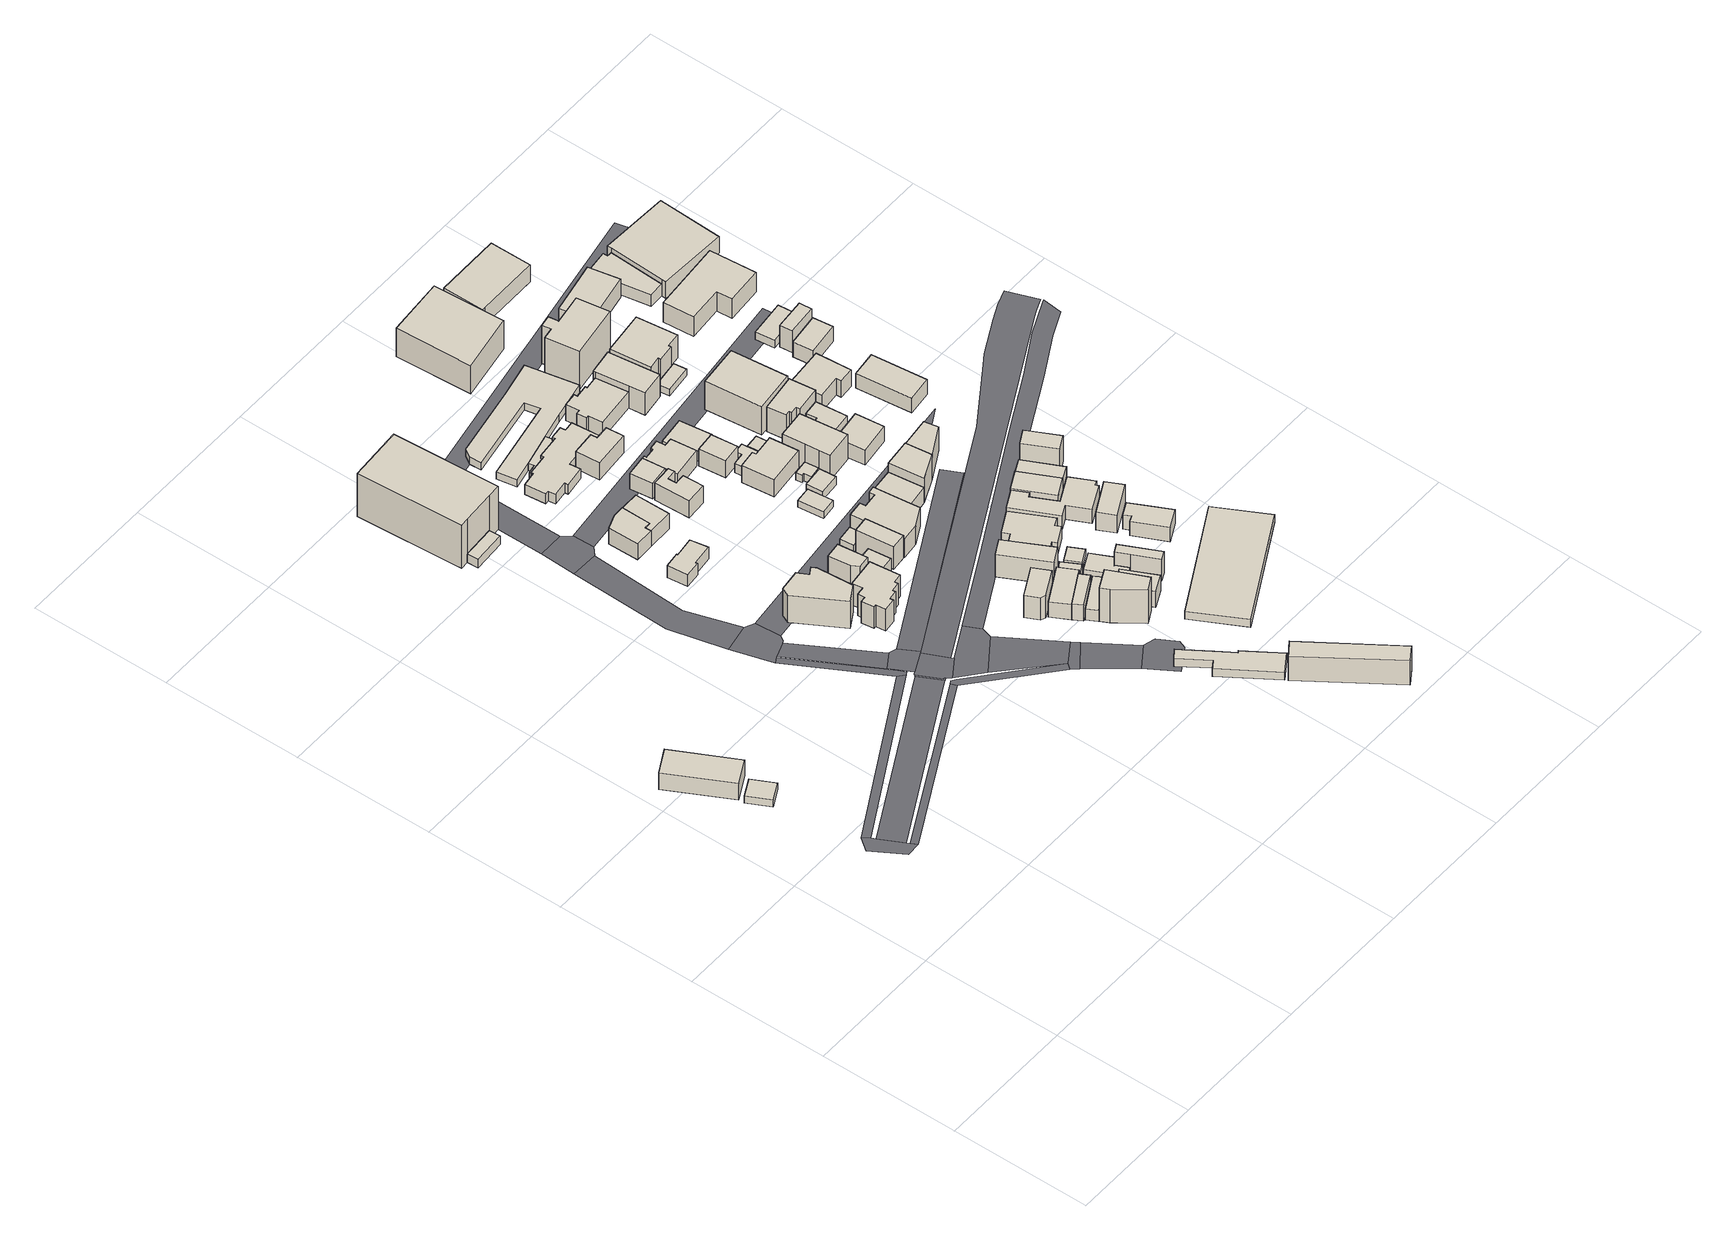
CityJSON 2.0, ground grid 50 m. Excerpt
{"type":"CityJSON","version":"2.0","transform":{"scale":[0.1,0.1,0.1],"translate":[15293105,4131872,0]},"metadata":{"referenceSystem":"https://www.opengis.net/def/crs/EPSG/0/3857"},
"CityObjects":{
"building1":{"type":"Building","attributes":{"measured_height":7.3,"year_of_construction":1990,"storeys_above_ground":2,"usage":"運輸倉庫施設","districts_and_zones_type":"近隣商業地域"},"geometry":[{"type":"Solid","lod":"1","boundaries":[[[[0,1,2,3]],[[0,3,4,5]],[[3,2,6,4]],[[2,1,7,6]],[[1,0,5,7]],[[5,4,6,7]]]]}]},
"building2":{"type":"Building","attributes":{"measured_height":3.1},"geometry":[{"type":"Solid","lod":"1","boundaries":[[[[8,9,10,11]],[[8,11,12,13]],[[11,10,14,12]],[[10,9,15,14]],[[9,8,13,15]],[[13,12,14,15]]]]}]},
"building3":{"type":"Building","attributes":{"measured_height":3.9,"storeys_above_ground":1,"usage":"運輸倉庫施設","districts_and_zones_type":"商業地域"},"geometry":[{"type":"Solid","lod":"1","boundaries":[[[[16,17,18,19]],[[16,19,20,21]],[[19,18,22,20]],[[18,17,23,22]],[[17,16,21,23]],[[21,20,22,23]]]]}]},
"building4":{"type":"Building","attributes":{"measured_height":20.5,"year_of_construction":2005,"storeys_above_ground":5,"usage":"運輸倉庫施設","districts_and_zones_type":"商業地域"},"geometry":[{"type":"Solid","lod":"1","boundaries":[[[[24,25,26,27,28,29]],[[24,29,30,31]],[[29,28,32,30]],[[28,27,33,32]],[[27,26,34,33]],[[26,25,35,34]],[[25,24,31,35]],[[31,30,32,33,34,35]]]]}]},
"building5":{"type":"Building","attributes":{"measured_height":11.9,"year_of_construction":2008,"storeys_above_ground":4,"usage":"共同住宅","districts_and_zones_type":"商業地域"},"geometry":[{"type":"Solid","lod":"1","boundaries":[[[[36,37,38,39,40,41,42,43]],[[36,43,44,45]],[[43,42,46,44]],[[42,41,47,46]],[[41,40,48,47]],[[40,39,49,48]],[[39,38,50,49]],[[38,37,51,50]],[[37,36,45,51]],[[45,44,46,47,48,49,50,51]]]]}]},
"building6":{"type":"Building","attributes":{"measured_height":6.8,"year_of_construction":1955,"storeys_above_ground":2,"usage":"住宅","districts_and_zones_type":"商業地域"},"geometry":[{"type":"Solid","lod":"1","boundaries":[[[[52,53,54,55,56,57,58,59]],[[52,59,60,61]],[[59,58,62,60]],[[58,57,63,62]],[[57,56,64,63]],[[56,55,65,64]],[[55,54,66,65]],[[54,53,67,66]],[[53,52,61,67]],[[61,60,62,63,64,65,66,67]]]]}]},
"building7":{"type":"Building","attributes":{"measured_height":7.9,"year_of_construction":1961,"storeys_above_ground":2,"usage":"住宅","districts_and_zones_type":"商業地域"},"geometry":[{"type":"Solid","lod":"1","boundaries":[[[[68,69,70,71,72,73,74]],[[68,74,75,76]],[[74,73,77,75]],[[73,72,78,77]],[[72,71,79,78]],[[71,70,80,79]],[[70,69,81,80]],[[69,68,76,81]],[[76,75,77,78,79,80,81]]]]}]},
"building8":{"type":"Building","attributes":{"measured_height":9.5,"year_of_construction":2019,"storeys_above_ground":3,"usage":"店舗等併用共同住宅","districts_and_zones_type":"商業地域"},"geometry":[{"type":"Solid","lod":"1","boundaries":[[[[82,83,84,85,86,87,88,89,90,91,92,93,94,95,96,97]],[[82,97,98,99]],[[97,96,100,98]],[[96,95,101,100]],[[95,94,102,101]],[[94,93,103,102]],[[93,92,104,103]],[[92,91,105,104]],[[91,90,106,105]],[[90,89,107,106]],[[89,88,108,107]],[[88,87,109,108]],[[87,86,110,109]],[[86,85,111,110]],[[85,84,112,111]],[[84,83,113,112]],[[83,82,99,113]],[[99,98,100,101,102,103,104,105,106,107,108,109,110,111,112,113]]]]}]},
"building9":{"type":"Building","attributes":{"measured_height":7.6,"storeys_above_ground":2,"usage":"住宅","districts_and_zones_type":"商業地域"},"geometry":[{"type":"Solid","lod":"1","boundaries":[[[[114,70,69,68,74,115]],[[114,115,116,117]],[[115,74,118,116]],[[74,68,119,118]],[[68,69,120,119]],[[69,70,121,120]],[[70,114,117,121]],[[117,116,118,119,120,121]]]]}]},
"building10":{"type":"Building","attributes":{"measured_height":12.1,"year_of_construction":1970,"storeys_above_ground":3,"usage":"住宅","districts_and_zones_type":"商業地域"},"geometry":[{"type":"Solid","lod":"1","boundaries":[[[[122,123,124,125,126]],[[122,126,127,128]],[[126,125,129,127]],[[125,124,130,129]],[[124,123,131,130]],[[123,122,128,131]],[[128,127,129,130,131]]]]}]},
"building11":{"type":"Building","attributes":{"measured_height":7.1,"year_of_construction":1992,"storeys_above_ground":2,"usage":"住宅","districts_and_zones_type":"商業地域"},"geometry":[{"type":"Solid","lod":"1","boundaries":[[[[132,133,134,135]],[[132,135,136,137]],[[135,134,138,136]],[[134,133,139,138]],[[133,132,137,139]],[[137,136,138,139]]]]}]},
"building12":{"type":"Building","attributes":{"measured_height":3.7},"geometry":[{"type":"Solid","lod":"1","boundaries":[[[[140,141,142,143,144,145,146,147,148]],[[140,148,149,150]],[[148,147,151,149]],[[147,146,152,151]],[[146,145,153,152]],[[145,144,154,153]],[[144,143,155,154]],[[143,142,156,155]],[[142,141,157,156]],[[141,140,150,157]],[[150,149,151,152,153,154,155,156,157]]]]}]},
"building13":{"type":"Building","attributes":{"measured_height":12.2,"year_of_construction":1984,"storeys_above_ground":4,"usage":"住宅","districts_and_zones_type":"商業地域"},"geometry":[{"type":"Solid","lod":"1","boundaries":[[[[158,159,160,161,162]],[[158,162,163,164]],[[162,161,165,163]],[[161,160,166,165]],[[160,159,167,166]],[[159,158,164,167]],[[164,163,165,166,167]]]]}]},
"building14":{"type":"Building","attributes":{"measured_height":6.7},"geometry":[{"type":"Solid","lod":"1","boundaries":[[[[168,169,170,171,172,173,174,175,176,177,178,179,180,181,182,183,184,185,186,187,188,189]],[[168,189,190,191]],[[189,188,192,190]],[[188,187,193,192]],[[187,186,194,193]],[[186,185,195,194]],[[185,184,196,195]],[[184,183,197,196]],[[183,182,198,197]],[[182,181,199,198]],[[181,180,200,199]],[[180,179,201,200]],[[179,178,202,201]],[[178,177,203,202]],[[177,176,204,203]],[[176,175,205,204]],[[175,174,206,205]],[[174,173,207,206]],[[173,172,208,207]],[[172,171,209,208]],[[171,170,210,209]],[[170,169,211,210]],[[169,168,191,211]],[[191,190,192,193,194,195,196,197,198,199,200,201,202,203,204,205,206,207,208,209,210,211]]]]}]},
"building15":{"type":"Building","attributes":{"measured_height":3.3,"storeys_above_ground":1,"usage":"運輸倉庫施設","districts_and_zones_type":"商業地域"},"geometry":[{"type":"Solid","lod":"1","boundaries":[[[[188,187,186,185,184,183,212,213,214,215]],[[188,215,216,217]],[[215,214,218,216]],[[214,213,219,218]],[[213,212,220,219]],[[212,183,221,220]],[[183,184,222,221]],[[184,185,223,222]],[[185,186,224,223]],[[186,187,225,224]],[[187,188,217,225]],[[217,216,218,219,220,221,222,223,224,225]]]]}]},
"building16":{"type":"Building","attributes":{"measured_height":9.6,"year_of_construction":1953,"storeys_above_ground":2,"usage":"住宅","districts_and_zones_type":"商業地域"},"geometry":[{"type":"Solid","lod":"1","boundaries":[[[[226,227,228,229,230,231,232,233]],[[226,233,234,235]],[[233,232,236,234]],[[232,231,237,236]],[[231,230,238,237]],[[230,229,239,238]],[[229,228,240,239]],[[228,227,241,240]],[[227,226,235,241]],[[235,234,236,237,238,239,240,241]]]]}]},
"building17":{"type":"Building","attributes":{"measured_height":10,"year_of_construction":2013,"storeys_above_ground":3,"usage":"住宅","districts_and_zones_type":"商業地域"},"geometry":[{"type":"Solid","lod":"1","boundaries":[[[[242,243,244,245]],[[242,245,246,247]],[[245,244,248,246]],[[244,243,249,248]],[[243,242,247,249]],[[247,246,248,249]]]]}]},
"building18":{"type":"Building","attributes":{"measured_height":7.7,"storeys_above_ground":2,"usage":"住宅","districts_and_zones_type":"商業地域"},"geometry":[{"type":"Solid","lod":"1","boundaries":[[[[250,251,252,253]],[[250,253,254,255]],[[253,252,256,254]],[[252,251,257,256]],[[251,250,255,257]],[[255,254,256,257]]]]}]},
"building19":{"type":"Building","attributes":{"measured_height":9.4,"storeys_above_ground":1,"usage":"住宅","districts_and_zones_type":"商業地域"},"geometry":[{"type":"Solid","lod":"1","boundaries":[[[[258,259,260,261]],[[258,261,262,263]],[[261,260,264,262]],[[260,259,265,264]],[[259,258,263,265]],[[263,262,264,265]]]]}]},
"building20":{"type":"Building","attributes":{"measured_height":7.4,"year_of_construction":1951,"storeys_above_ground":2,"usage":"住宅","districts_and_zones_type":"商業地域"},"geometry":[{"type":"Solid","lod":"1","boundaries":[[[[266,267,268,269,270]],[[266,270,271,272]],[[270,269,273,271]],[[269,268,274,273]],[[268,267,275,274]],[[267,266,272,275]],[[272,271,273,274,275]]]]}]},
"building21":{"type":"Building","attributes":{"measured_height":8.2,"year_of_construction":1950,"storeys_above_ground":2,"usage":"住宅","districts_and_zones_type":"商業地域"},"geometry":[{"type":"Solid","lod":"1","boundaries":[[[[276,277,268,267]],[[276,267,278,279]],[[267,268,280,278]],[[268,277,281,280]],[[277,276,279,281]],[[279,278,280,281]]]]}]},
"building22":{"type":"Building","attributes":{"measured_height":16.8,"year_of_construction":1989,"storeys_above_ground":5,"usage":"店舗等併用住宅","districts_and_zones_type":"商業地域"},"geometry":[{"type":"Solid","lod":"1","boundaries":[[[[282,283,284,285,286]],[[282,286,287,288]],[[286,285,289,287]],[[285,284,290,289]],[[284,283,291,290]],[[283,282,288,291]],[[288,287,289,290,291]]]]}]},
"building23":{"type":"Building","attributes":{"measured_height":7.6,"year_of_construction":1949,"storeys_above_ground":2,"usage":"店舗等併用住宅","districts_and_zones_type":"商業地域"},"geometry":[{"type":"Solid","lod":"1","boundaries":[[[[292,293,294,295]],[[292,295,296,297]],[[295,294,298,296]],[[294,293,299,298]],[[293,292,297,299]],[[297,296,298,299]]]]}]},
"building24":{"type":"Building","attributes":{"measured_height":8.9,"year_of_construction":2008,"storeys_above_ground":2,"usage":"住宅","districts_and_zones_type":"商業地域"},"geometry":[{"type":"Solid","lod":"1","boundaries":[[[[300,301,302,303,304,305]],[[300,305,306,307]],[[305,304,308,306]],[[304,303,309,308]],[[303,302,310,309]],[[302,301,311,310]],[[301,300,307,311]],[[307,306,308,309,310,311]]]]}]},
"building25":{"type":"Building","attributes":{"measured_height":10.8},"geometry":[{"type":"Solid","lod":"1","boundaries":[[[[312,313,314,315]],[[312,315,316,317]],[[315,314,318,316]],[[314,313,319,318]],[[313,312,317,319]],[[317,316,318,319]]]]}]},
"building26":{"type":"Building","attributes":{"measured_height":9.8,"year_of_construction":1984,"storeys_above_ground":3,"usage":"業務施設","districts_and_zones_type":"商業地域"},"geometry":[{"type":"Solid","lod":"1","boundaries":[[[[320,321,322,323]],[[320,323,324,325]],[[323,322,326,324]],[[322,321,327,326]],[[321,320,325,327]],[[325,324,326,327]]]]}]},
"building27":{"type":"Building","attributes":{"measured_height":7.3,"year_of_construction":1980,"storeys_above_ground":2,"usage":"住宅","districts_and_zones_type":"商業地域"},"geometry":[{"type":"Solid","lod":"1","boundaries":[[[[328,329,330,331,332,333,334,250,253,335,336,337,338,339]],[[328,339,340,341]],[[339,338,342,340]],[[338,337,343,342]],[[337,336,344,343]],[[336,335,345,344]],[[335,253,346,345]],[[253,250,347,346]],[[250,334,348,347]],[[334,333,349,348]],[[333,332,350,349]],[[332,331,351,350]],[[331,330,352,351]],[[330,329,353,352]],[[329,328,341,353]],[[341,340,342,343,344,345,346,347,348,349,350,351,352,353]]]]}]},
"building28":{"type":"Building","attributes":{"measured_height":9.6,"year_of_construction":1975,"storeys_above_ground":3,"usage":"住宅","districts_and_zones_type":"商業地域"},"geometry":[{"type":"Solid","lod":"1","boundaries":[[[[354,355,356,357,358,359,360,361,362,363]],[[354,363,364,365]],[[363,362,366,364]],[[362,361,367,366]],[[361,360,368,367]],[[360,359,369,368]],[[359,358,370,369]],[[358,357,371,370]],[[357,356,372,371]],[[356,355,373,372]],[[355,354,365,373]],[[365,364,366,367,368,369,370,371,372,373]]]]}]},
"building29":{"type":"Building","attributes":{"measured_height":4},"geometry":[{"type":"Solid","lod":"1","boundaries":[[[[374,375,376,377,378,379,380,381,382,383,384,385,386]],[[374,386,387,388]],[[386,385,389,387]],[[385,384,390,389]],[[384,383,391,390]],[[383,382,392,391]],[[382,381,393,392]],[[381,380,394,393]],[[380,379,395,394]],[[379,378,396,395]],[[378,377,218,396]],[[377,376,216,218]],[[376,375,397,216]],[[375,374,388,397]],[[388,387,389,390,391,392,393,394,395,396,218,216,397]]]]}]},
"building30":{"type":"Building","attributes":{"measured_height":3.5,"storeys_above_ground":1,"usage":"住宅","districts_and_zones_type":"商業地域"},"geometry":[{"type":"Solid","lod":"1","boundaries":[[[[398,399,400,401]],[[398,401,402,403]],[[401,400,404,402]],[[400,399,405,404]],[[399,398,403,405]],[[403,402,404,405]]]]}]},
"building31":{"type":"Building","attributes":{"measured_height":13.2},"geometry":[{"type":"Solid","lod":"1","boundaries":[[[[406,407,408,409,410,411]],[[406,411,412,413]],[[411,410,414,412]],[[410,409,415,414]],[[409,408,416,415]],[[408,407,417,416]],[[407,406,413,417]],[[413,412,414,415,416,417]]]]}]},
"building32":{"type":"Building","attributes":{"measured_height":6,"year_of_construction":1957,"storeys_above_ground":1,"usage":"住宅","districts_and_zones_type":"商業地域"},"geometry":[{"type":"Solid","lod":"1","boundaries":[[[[418,419,420,421]],[[418,421,422,423]],[[421,420,424,422]],[[420,419,425,424]],[[419,418,423,425]],[[423,422,424,425]]]]}]},
"building33":{"type":"Building","attributes":{"measured_height":7.8,"year_of_construction":1982,"storeys_above_ground":2,"usage":"住宅","districts_and_zones_type":"商業地域"},"geometry":[{"type":"Solid","lod":"1","boundaries":[[[[426,427,428,429]],[[426,429,430,431]],[[429,428,432,430]],[[428,427,433,432]],[[427,426,431,433]],[[431,430,432,433]]]]}]},
"building34":{"type":"Building","attributes":{"measured_height":4.5},"geometry":[{"type":"Solid","lod":"1","boundaries":[[[[434,435,436,437,438,439]],[[434,439,440,441]],[[439,438,442,440]],[[438,437,443,442]],[[437,436,444,443]],[[436,435,445,444]],[[435,434,441,445]],[[441,440,442,443,444,445]]]]}]},
"building35":{"type":"Building","attributes":{"measured_height":8.3},"geometry":[{"type":"Solid","lod":"1","boundaries":[[[[446,447,448,449,450,451]],[[446,451,452,453]],[[451,450,454,452]],[[450,449,455,454]],[[449,448,456,455]],[[448,447,457,456]],[[447,446,453,457]],[[453,452,454,455,456,457]]]]}]},
"building36":{"type":"Building","attributes":{"measured_height":4.3,"year_of_construction":1978,"storeys_above_ground":1,"usage":"住宅","districts_and_zones_type":"商業地域"},"geometry":[{"type":"Solid","lod":"1","boundaries":[[[[458,459,460,461]],[[458,461,462,463]],[[461,460,464,462]],[[460,459,465,464]],[[459,458,463,465]],[[463,462,464,465]]]]}]},
"building37":{"type":"Building","attributes":{"measured_height":6.1,"storeys_above_ground":1,"usage":"住宅","districts_and_zones_type":"商業地域"},"geometry":[{"type":"Solid","lod":"1","boundaries":[[[[466,467,468,469]],[[466,469,470,471]],[[469,468,472,470]],[[468,467,473,472]],[[467,466,471,473]],[[471,470,472,473]]]]}]},
"building38":{"type":"Building","attributes":{"measured_height":6.3},"geometry":[{"type":"Solid","lod":"1","boundaries":[[[[474,475,476,477,478,479,480,481,482]],[[474,482,483,484]],[[482,481,485,483]],[[481,480,486,485]],[[480,479,487,486]],[[479,478,488,487]],[[478,477,489,488]],[[477,476,490,489]],[[476,475,491,490]],[[475,474,484,491]],[[484,483,485,486,487,488,489,490,491]]]]}]},
"building39":{"type":"Building","attributes":{"measured_height":4.5,"year_of_construction":1973,"storeys_above_ground":1,"usage":"住宅","districts_and_zones_type":"商業地域"},"geometry":[{"type":"Solid","lod":"1","boundaries":[[[[492,330,329,493,494]],[[492,494,495,496]],[[494,493,497,495]],[[493,329,498,497]],[[329,330,499,498]],[[330,492,496,499]],[[496,495,497,498,499]]]]}]},
"building40":{"type":"Building","attributes":{"measured_height":8.1,"year_of_construction":1966,"storeys_above_ground":2,"usage":"店舗等併用住宅","districts_and_zones_type":"商業地域"},"geometry":[{"type":"Solid","lod":"1","boundaries":[[[[500,354,363,501]],[[500,501,502,503]],[[501,363,504,502]],[[363,354,505,504]],[[354,500,503,505]],[[503,502,504,505]]]]}]},
"building41":{"type":"Building","attributes":{"measured_height":7.4,"storeys_above_ground":1,"usage":"文教厚生施設","districts_and_zones_type":"商業地域"},"geometry":[{"type":"Solid","lod":"1","boundaries":[[[[506,507,508,509,510,511,512,513,514,515]],[[506,515,516,517]],[[515,514,518,516]],[[514,513,519,518]],[[513,512,520,519]],[[512,511,521,520]],[[511,510,522,521]],[[510,509,523,522]],[[509,508,524,523]],[[508,507,525,524]],[[507,506,517,525]],[[517,516,518,519,520,521,522,523,524,525]]]]}]},
"building42":{"type":"Building","attributes":{"measured_height":11.6,"year_of_construction":1976,"storeys_above_ground":3,"usage":"住宅","districts_and_zones_type":"商業地域"},"geometry":[{"type":"Solid","lod":"1","boundaries":[[[[526,527,528,529,530]],[[526,530,531,532]],[[530,529,533,531]],[[529,528,534,533]],[[528,527,535,534]],[[527,526,532,535]],[[532,531,533,534,535]]]]}]},
"building43":{"type":"Building","attributes":{"measured_height":6.2,"storeys_above_ground":1,"usage":"住宅","districts_and_zones_type":"商業地域"},"geometry":[{"type":"Solid","lod":"1","boundaries":[[[[536,537,538,539,540,541]],[[536,541,542,543]],[[541,540,544,542]],[[540,539,545,544]],[[539,538,546,545]],[[538,537,547,546]],[[537,536,543,547]],[[543,542,544,545,546,547]]]]}]},
"building44":{"type":"Building","attributes":{"measured_height":8.5,"storeys_above_ground":2,"usage":"住宅","districts_and_zones_type":"商業地域"},"geometry":[{"type":"Solid","lod":"1","boundaries":[[[[548,549,550,551,552,553,554,555,556,557,558,559]],[[548,559,560,561]],[[559,558,562,560]],[[558,557,563,562]],[[557,556,564,563]],[[556,555,565,564]],[[555,554,566,565]],[[554,553,567,566]],[[553,552,568,567]],[[552,551,569,568]],[[551,550,570,569]],[[550,549,571,570]],[[549,548,561,571]],[[561,560,562,563,564,565,566,567,568,569,570,571]]]]}]},
"building45":{"type":"Building","attributes":{"measured_height":6},"geometry":[{"type":"Solid","lod":"1","boundaries":[[[[572,475,474,573]],[[572,573,574,575]],[[573,474,576,574]],[[474,475,577,576]],[[475,572,575,577]],[[575,574,576,577]]]]}]},
"building46":{"type":"Building","attributes":{"measured_height":13.9,"year_of_construction":1967,"storeys_above_ground":4,"usage":"文教厚生施設","districts_and_zones_type":"商業地域"},"geometry":[{"type":"Solid","lod":"1","boundaries":[[[[578,579,536,541,580,581]],[[578,581,582,583]],[[581,580,584,582]],[[580,541,585,584]],[[541,536,586,585]],[[536,579,587,586]],[[579,578,583,587]],[[583,582,584,585,586,587]]]]}]},
"building47":{"type":"Building","attributes":{"measured_height":13.2,"year_of_construction":1987,"storeys_above_ground":3,"usage":"住宅","districts_and_zones_type":"商業地域"},"geometry":[{"type":"Solid","lod":"1","boundaries":[[[[588,500,501,589]],[[588,589,590,591]],[[589,501,592,590]],[[501,500,593,592]],[[500,588,591,593]],[[591,590,592,593]]]]}]},
"building48":{"type":"Building","attributes":{"measured_height":12.6,"year_of_construction":1961,"storeys_above_ground":2,"usage":"運輸倉庫施設","districts_and_zones_type":"商業地域"},"geometry":[{"type":"Solid","lod":"1","boundaries":[[[[594,595,596,597,598]],[[594,598,599,600]],[[598,597,601,599]],[[597,596,602,601]],[[596,595,603,602]],[[595,594,600,603]],[[600,599,601,602,603]]]]}]},
"building49":{"type":"Building","attributes":{"measured_height":4.3,"storeys_above_ground":2,"usage":"運輸倉庫施設","districts_and_zones_type":"商業地域"},"geometry":[{"type":"Solid","lod":"1","boundaries":[[[[604,605,606,607]],[[604,607,608,609]],[[607,606,610,608]],[[606,605,611,610]],[[605,604,609,611]],[[609,608,610,611]]]]}]},
"building50":{"type":"Building","attributes":{"measured_height":10.8,"year_of_construction":1967,"storeys_above_ground":3,"usage":"業務施設","districts_and_zones_type":"商業地域"},"geometry":[{"type":"Solid","lod":"1","boundaries":[[[[612,613,552,551,614,615]],[[612,615,616,617]],[[615,614,618,616]],[[614,551,619,618]],[[551,552,620,619]],[[552,613,621,620]],[[613,612,617,621]],[[617,616,618,619,620,621]]]]}]},
"building51":{"type":"Building","attributes":{"measured_height":7.6},"geometry":[{"type":"Solid","lod":"1","boundaries":[[[[622,623,624,625,626,627,628,629,630,631,632,633]],[[622,633,634,635]],[[633,632,636,634]],[[632,631,637,636]],[[631,630,638,637]],[[630,629,639,638]],[[629,628,640,639]],[[628,627,641,640]],[[627,626,642,641]],[[626,625,643,642]],[[625,624,644,643]],[[624,623,645,644]],[[623,622,635,645]],[[635,634,636,637,638,639,640,641,642,643,644,645]]]]}]},
"building52":{"type":"Building","attributes":{"measured_height":7.4,"year_of_construction":1955,"storeys_above_ground":2,"usage":"運輸倉庫施設","districts_and_zones_type":"商業地域"},"geometry":[{"type":"Solid","lod":"1","boundaries":[[[[646,647,648,649]],[[646,649,650,651]],[[649,648,652,650]],[[648,647,653,652]],[[647,646,651,653]],[[651,650,652,653]]]]}]},
"building53":{"type":"Building","attributes":{"measured_height":9.1,"year_of_construction":1981,"storeys_above_ground":2,"usage":"住宅","districts_and_zones_type":"商業地域"},"geometry":[{"type":"Solid","lod":"1","boundaries":[[[[654,655,656,657]],[[654,657,658,659]],[[657,656,660,658]],[[656,655,661,660]],[[655,654,659,661]],[[659,658,660,661]]]]}]},
"building54":{"type":"Building","attributes":{"measured_height":7.4},"geometry":[{"type":"Solid","lod":"1","boundaries":[[[[662,663,664,665,666,667,668]],[[662,668,669,670]],[[668,667,671,669]],[[667,666,672,671]],[[666,665,673,672]],[[665,664,674,673]],[[664,663,675,674]],[[663,662,670,675]],[[670,669,671,672,673,674,675]]]]}]},
"building55":{"type":"Building","attributes":{"measured_height":8.9},"geometry":[{"type":"Solid","lod":"1","boundaries":[[[[676,677,678,679]],[[676,679,680,681]],[[679,678,682,680]],[[678,677,683,682]],[[677,676,681,683]],[[681,680,682,683]]]]}]},
"building56":{"type":"Building","attributes":{"measured_height":11.8,"year_of_construction":1991,"storeys_above_ground":3,"usage":"店舗等併用共同住宅","districts_and_zones_type":"商業地域"},"geometry":[{"type":"Solid","lod":"1","boundaries":[[[[684,588,589,685]],[[684,685,686,687]],[[685,589,688,686]],[[589,588,689,688]],[[588,684,687,689]],[[687,686,688,689]]]]}]},
"building57":{"type":"Building","attributes":{"measured_height":12.1,"year_of_construction":1999,"storeys_above_ground":3,"usage":"住宅","districts_and_zones_type":"商業地域"},"geometry":[{"type":"Solid","lod":"1","boundaries":[[[[690,691,692,693,694,695,696,697]],[[690,697,698,699]],[[697,696,700,698]],[[696,695,701,700]],[[695,694,702,701]],[[694,693,703,702]],[[693,692,704,703]],[[692,691,705,704]],[[691,690,699,705]],[[699,698,700,701,702,703,704,705]]]]}]},
"building58":{"type":"Building","attributes":{"measured_height":11.2},"geometry":[{"type":"Solid","lod":"1","boundaries":[[[[706,707,708,709,710,711]],[[706,711,712,713]],[[711,710,714,712]],[[710,709,715,714]],[[709,708,716,715]],[[708,707,717,716]],[[707,706,713,717]],[[713,712,714,715,716,717]]]]}]},
"building59":{"type":"Building","attributes":{"measured_height":24.9,"year_of_construction":1989,"storeys_above_ground":7,"usage":"共同住宅","districts_and_zones_type":"商業地域"},"geometry":[{"type":"Solid","lod":"1","boundaries":[[[[718,719,720,721,722,723,724,725]],[[718,725,726,727]],[[725,724,728,726]],[[724,723,729,728]],[[723,722,730,729]],[[722,721,731,730]],[[721,720,732,731]],[[720,719,733,732]],[[719,718,727,733]],[[727,726,728,729,730,731,732,733]]]]}]},
"building60":{"type":"Building","attributes":{"measured_height":14.6,"year_of_construction":1976,"storeys_above_ground":3,"usage":"運輸倉庫施設","districts_and_zones_type":"商業地域"},"geometry":[{"type":"Solid","lod":"1","boundaries":[[[[734,735,736,737]],[[734,737,738,739]],[[737,736,740,738]],[[736,735,741,740]],[[735,734,739,741]],[[739,738,740,741]]]]}]},
"building61":{"type":"Building","attributes":{"measured_height":3.2},"geometry":[{"type":"Solid","lod":"1","boundaries":[[[[742,743,744,745]],[[742,745,746,747]],[[745,744,748,746]],[[744,743,749,748]],[[743,742,747,749]],[[747,746,748,749]]]]}]},
"building62":{"type":"Building","attributes":{"measured_height":6.8,"year_of_construction":1972,"storeys_above_ground":2,"usage":"運輸倉庫施設","districts_and_zones_type":"商業地域"},"geometry":[{"type":"Solid","lod":"1","boundaries":[[[[750,646,649,751]],[[750,751,752,753]],[[751,649,754,752]],[[649,646,755,754]],[[646,750,753,755]],[[753,752,754,755]]]]}]},
"building63":{"type":"Building","attributes":{"measured_height":12,"year_of_construction":1994,"storeys_above_ground":3,"usage":"住宅","districts_and_zones_type":"商業地域"},"geometry":[{"type":"Solid","lod":"1","boundaries":[[[[756,757,758,759,760,761,762,763]],[[756,763,764,765]],[[763,762,766,764]],[[762,761,767,766]],[[761,760,768,767]],[[760,759,769,768]],[[759,758,770,769]],[[758,757,771,770]],[[757,756,765,771]],[[765,764,766,767,768,769,770,771]]]]}]},
"building64":{"type":"Building","attributes":{"measured_height":12},"geometry":[{"type":"Solid","lod":"1","boundaries":[[[[772,773,774,775]],[[772,775,776,777]],[[775,774,778,776]],[[774,773,779,778]],[[773,772,777,779]],[[777,776,778,779]]]]}]},
"building65":{"type":"Building","attributes":{"measured_height":8,"year_of_construction":2004,"storeys_above_ground":2,"usage":"住宅","districts_and_zones_type":"商業地域"},"geometry":[{"type":"Solid","lod":"1","boundaries":[[[[780,781,782,783,784,785]],[[780,785,786,787]],[[785,784,788,786]],[[784,783,789,788]],[[783,782,790,789]],[[782,781,791,790]],[[781,780,787,791]],[[787,786,788,789,790,791]]]]}]},
"building66":{"type":"Building","attributes":{"measured_height":8.8,"year_of_construction":1955,"storeys_above_ground":2,"usage":"運輸倉庫施設","districts_and_zones_type":"商業地域"},"geometry":[{"type":"Solid","lod":"1","boundaries":[[[[792,793,794,795,796]],[[792,796,797,798]],[[796,795,799,797]],[[795,794,800,799]],[[794,793,801,800]],[[793,792,798,801]],[[798,797,799,800,801]]]]}]},
"building67":{"type":"Building","attributes":{"measured_height":9.6,"year_of_construction":1985,"storeys_above_ground":2,"usage":"文教厚生施設","districts_and_zones_type":"商業地域"},"geometry":[{"type":"Solid","lod":"1","boundaries":[[[[802,803,804,805]],[[802,805,806,807]],[[805,804,808,806]],[[804,803,809,808]],[[803,802,807,809]],[[807,806,808,809]]]]}]},
"building68":{"type":"Building","attributes":{"measured_height":7.5},"geometry":[{"type":"Solid","lod":"1","boundaries":[[[[810,811,812,813]],[[810,813,814,815]],[[813,812,816,814]],[[812,811,817,816]],[[811,810,815,817]],[[815,814,816,817]]]]}]},
"building69":{"type":"Building","attributes":{"measured_height":7.1,"year_of_construction":1952,"storeys_above_ground":2,"usage":"住宅","districts_and_zones_type":"商業地域"},"geometry":[{"type":"Solid","lod":"1","boundaries":[[[[818,819,820,821]],[[818,821,822,823]],[[821,820,824,822]],[[820,819,825,824]],[[819,818,823,825]],[[823,822,824,825]]]]}]},
"building70":{"type":"Building","attributes":{"measured_height":11.8,"year_of_construction":1996,"storeys_above_ground":3,"usage":"住宅","districts_and_zones_type":"商業地域"},"geometry":[{"type":"Solid","lod":"1","boundaries":[[[[826,827,828,829]],[[826,829,830,831]],[[829,828,832,830]],[[828,827,833,832]],[[827,826,831,833]],[[831,830,832,833]]]]}]},
"building71":{"type":"Building","attributes":{"measured_height":6.2,"storeys_above_ground":1,"usage":"運輸倉庫施設","districts_and_zones_type":"商業地域"},"geometry":[{"type":"Solid","lod":"1","boundaries":[[[[834,835,836,837,838,839]],[[834,839,840,841]],[[839,838,842,840]],[[838,837,843,842]],[[837,836,844,843]],[[836,835,845,844]],[[835,834,841,845]],[[841,840,842,843,844,845]]]]}]},
"building72":{"type":"Building","attributes":{"measured_height":9.3,"year_of_construction":1969,"storeys_above_ground":1,"usage":"運輸倉庫施設","districts_and_zones_type":"商業地域"},"geometry":[{"type":"Solid","lod":"1","boundaries":[[[[846,847,848,849]],[[846,849,850,851]],[[849,848,852,850]],[[848,847,853,852]],[[847,846,851,853]],[[851,850,852,853]]]]}]},
"building73":{"type":"Building","attributes":{"measured_height":11.5,"year_of_construction":1971,"storeys_above_ground":3,"usage":"文教厚生施設","districts_and_zones_type":"商業地域"},"geometry":[{"type":"Solid","lod":"1","boundaries":[[[[854,855,856,857,858,859]],[[854,859,860,861]],[[859,858,862,860]],[[858,857,863,862]],[[857,856,864,863]],[[856,855,865,864]],[[855,854,861,865]],[[861,860,862,863,864,865]]]]}]},
"building74":{"type":"Building","attributes":{"measured_height":8.6,"year_of_construction":1970,"storeys_above_ground":1,"usage":"運輸倉庫施設","districts_and_zones_type":"商業地域"},"geometry":[{"type":"Solid","lod":"1","boundaries":[[[[866,867,868,869,870,871]],[[866,871,872,873]],[[871,870,874,872]],[[870,869,875,874]],[[869,868,876,875]],[[868,867,877,876]],[[867,866,873,877]],[[873,872,874,875,876,877]]]]}]},
"road1":{"type":"Road","geometry":[{"type":"MultiSurface","lod":"1","boundaries":[[[878,879,880,881,882,883,884,885]]]}]},
"road2":{"type":"Road","geometry":[{"type":"MultiSurface","lod":"1","boundaries":[[[883,886,887,884]]]}]},
"road3":{"type":"Road","geometry":[{"type":"MultiSurface","lod":"1","boundaries":[[[881,888,889,890,882]]]}]},
"road4":{"type":"Road","geometry":[{"type":"MultiSurface","lod":"1","boundaries":[[[879,891,892,893,880]]]}]},
"road5":{"type":"Road","geometry":[{"type":"MultiSurface","lod":"1","boundaries":[[[894,895,896,897,898,899,900,901,902,903]]]}]},
"road6":{"type":"Road","geometry":[{"type":"MultiSurface","lod":"1","boundaries":[[[904,899,898,887,886,905]]]}]},
"road7":{"type":"Road","geometry":[{"type":"MultiSurface","lod":"1","boundaries":[[[906,901,900,907,908,909]]]}]},
"road8":{"type":"Road","geometry":[{"type":"MultiSurface","lod":"1","boundaries":[[[910,911,912,896,895,913]]]}]},
"road9":{"type":"Road","geometry":[{"type":"MultiSurface","lod":"1","boundaries":[[[914,909,908,915,916,917]]]}]},
"road10":{"type":"Road","geometry":[{"type":"MultiSurface","lod":"1","boundaries":[[[918,919,920,916,915,921,922,923,924,925,926]]]}]},
"road11":{"type":"Road","geometry":[{"type":"MultiSurface","lod":"1","boundaries":[[[927,928,929,911,910,930]]]}]},
"road12":{"type":"Road","geometry":[{"type":"MultiSurface","lod":"1","boundaries":[[[891,931,932,933,934,892]]]}]},
"road13":{"type":"Road","geometry":[{"type":"MultiSurface","lod":"1","boundaries":[[[926,935,936,937,938,939,918]]]}]},
"road14":{"type":"Road","geometry":[{"type":"MultiSurface","lod":"1","boundaries":[[[928,940,941,929]]]}]},
"road15":{"type":"Road","geometry":[{"type":"MultiSurface","lod":"1","boundaries":[[[942,937,936,932]]]}]},
"road16":{"type":"Road","geometry":[{"type":"MultiSurface","lod":"1","boundaries":[[[943,944,945,941,940,946]]]}]},
"road17":{"type":"Road","geometry":[{"type":"MultiSurface","lod":"1","boundaries":[[[947,942,932,931,948]]]}]},
"road18":{"type":"Road","geometry":[{"type":"MultiSurface","lod":"1","boundaries":[[[949,947,948,950]]]}]},
"road19":{"type":"Road","geometry":[{"type":"MultiSurface","lod":"1","boundaries":[[[951,949,950,952,953,954,955]]]}]},
"road20":{"type":"Road","geometry":[{"type":"MultiSurface","lod":"1","boundaries":[[[956,957,914,917]]]}]},
"road21":{"type":"Road","geometry":[{"type":"MultiSurface","lod":"1","boundaries":[[[958,959,960,894,903]]]}]},
"road22":{"type":"Road","geometry":[{"type":"MultiSurface","lod":"1","boundaries":[[[961,962,927,930]]]}]},
"road23":{"type":"Road","geometry":[{"type":"MultiSurface","lod":"1","boundaries":[[[925,963,919,964,965,966,967,968,969,970,971,972,973,974,975,976,920,977,922,978,890,889]]]}]},
"road24":{"type":"Road","geometry":[{"type":"MultiSurface","lod":"1","boundaries":[[[979,980,943,946]]]}]},
"road25":{"type":"Road","geometry":[{"type":"MultiSurface","lod":"1","boundaries":[[[981,982,983,984,985,986,987,939,938,988,989,990,991]]]}]}
},
"vertices":[
[209,1352,77],[121,1305,77],[7,1522,77],[96,1569,77],[96,1569,148],[209,1352,148],[7,1522,148],[121,1305,148],
[225,1239,78],[161,1205,78],[120,1284,78],[185,1317,78],[185,1317,108],[225,1239,108],[120,1284,108],[161,1205,108],
[503,2511,86],[386,2504,86],[384,2544,86],[501,2551,86],[501,2551,124],[503,2511,124],[384,2544,124],[386,2504,124],
[549,2555,85],[501,2551,85],[384,2544,85],[355,2542,85],[331,2921,85],[526,2934,85],[526,2934,274],[549,2555,274],[331,2921,274],[355,2542,274],[384,2544,274],[501,2551,274],
[893,1639,82],[918,1654,82],[928,1638,82],[938,1508,82],[879,1474,82],[784,1637,82],[797,1666,82],[873,1675,82],[873,1675,200],[893,1639,200],[797,1666,200],[784,1637,200],[879,1474,200],[938,1508,200],[928,1638,200],[918,1654,200],
[843,1984,83],[769,1975,83],[770,1969,83],[715,1963,83],[706,2035,83],[761,2042,83],[761,2038,83],[832,2047,83],[832,2047,135],[843,1984,135],[761,2038,135],[761,2042,135],[706,2035,135],[715,1963,135],[770,1969,135],[769,1975,135],
[798,2172,85],[775,2172,85],[776,2150,85],[708,2149,85],[706,2257,85],[757,2276,85],[798,2277,85],[798,2277,154],[798,2172,154],[757,2276,154],[706,2257,154],[708,2149,154],[776,2150,154],[775,2172,154],
[1075,1435,83],[1043,1431,83],[1044,1419,83],[1011,1415,83],[1013,1404,83],[980,1399,83],[981,1388,83],[936,1382,83],[932,1417,83],[923,1416,83],[917,1461,83],[937,1463,83],[934,1488,83],[963,1491,83],[958,1529,83],[1062,1542,83],[1062,1542,177],[1075,1435,177],[958,1529,177],[963,1491,177],[934,1488,177],[937,1463,177],[917,1461,177],[923,1416,177],[932,1417,177],[936,1382,177],[981,1388,177],[980,1399,177],[1013,1404,177],[1011,1415,177],[1044,1419,177],[1043,1431,177],
[866,2151,85],[865,2278,85],[865,2278,153],[866,2151,153],[798,2277,153],[798,2172,153],[775,2172,153],[776,2150,153],
[1062,1549,86],[1018,1543,86],[1004,1570,86],[993,1647,86],[1049,1654,86],[1049,1654,191],[1062,1549,191],[993,1647,191],[1004,1570,191],[1018,1543,191],
[1133,1515,88],[1074,1509,88],[1065,1589,88],[1124,1595,88],[1124,1595,148],[1133,1515,148],[1065,1589,148],[1074,1509,148],
[1454,537,80],[1494,477,80],[1500,481,80],[1582,361,80],[1516,316,80],[1394,497,80],[1423,516,80],[1355,614,80],[1387,636,80],[1387,636,114],[1454,537,114],[1355,614,114],[1423,516,114],[1394,497,114],[1516,316,114],[1582,361,114],[1500,481,114],[1494,477,114],
[1367,1085,84],[1273,1036,84],[1257,1043,84],[1233,1090,84],[1337,1144,84],[1337,1144,182],[1367,1085,182],[1233,1090,182],[1257,1043,182],[1273,1036,182],
[963,2622,88],[998,2626,88],[1009,2518,88],[976,2515,88],[974,2538,88],[860,2526,88],[865,2487,88],[790,2477,88],[789,2489,88],[735,2482,88],[732,2508,88],[718,2506,88],[710,2580,88],[763,2588,88],[762,2596,88],[768,2597,88],[835,2605,88],[834,2616,88],[916,2625,88],[915,2635,88],[919,2636,88],[961,2640,88],[961,2640,130],[963,2622,130],[919,2636,130],[915,2635,130],[916,2625,130],[834,2616,130],[835,2605,130],[768,2597,130],[762,2596,130],[763,2588,130],[710,2580,130],[718,2506,130],[732,2508,130],[735,2482,130],[789,2489,130],[790,2477,130],[865,2487,130],[860,2526,130],[974,2538,130],[976,2515,130],[1009,2518,130],[998,2626,130],
[766,2607,88],[798,2613,88],[795,2633,88],[914,2661,88],[914,2661,118],[919,2636,118],[795,2633,118],[798,2613,118],[766,2607,118],[768,2597,118],[835,2605,118],[834,2616,118],[916,2625,118],[915,2635,118],
[1008,2241,85],[972,2239,85],[974,2209,85],[1010,2211,85],[1014,2137,85],[939,2133,85],[933,2260,85],[1006,2264,85],[1006,2264,160],[1008,2241,160],[933,2260,160],[939,2133,160],[1014,2137,160],[1010,2211,160],[974,2209,160],[972,2239,160],
[1203,1523,88],[1148,1517,88],[1133,1650,88],[1187,1656,88],[1187,1656,186],[1203,1523,186],[1133,1650,186],[1148,1517,186],
[1004,2275,87],[932,2266,87],[922,2346,87],[995,2355,87],[995,2355,155],[1004,2275,155],[922,2346,155],[932,2266,155],
[1188,1662,86],[1130,1655,86],[1124,1705,86],[1182,1712,86],[1182,1712,117],[1188,1662,117],[1124,1705,117],[1130,1655,117],
[1443,1041,84],[1425,1032,84],[1315,971,84],[1281,1033,84],[1410,1103,84],[1410,1103,150],[1443,1041,150],[1281,1033,150],[1315,971,150],[1425,1032,150],
[1443,999,84],[1333,939,84],[1425,1032,154],[1443,999,154],[1315,971,154],[1333,939,154],
[1492,806,84],[1444,781,84],[1376,873,84],[1361,902,84],[1431,937,84],[1431,937,230],[1492,806,230],[1361,902,230],[1376,873,230],[1444,781,230],
[1479,971,84],[1359,903,84],[1340,938,84],[1460,1005,84],[1460,1005,133],[1479,971,133],[1340,938,133],[1359,903,133],
[973,2509,87],[1022,2513,87],[1028,2451,87],[895,2439,87],[888,2525,87],[971,2532,87],[971,2532,162],[973,2509,162],[888,2525,162],[895,2439,162],[1028,2451,162],[1022,2513,162],
[1782,42,80],[1732,7,80],[1521,307,80],[1572,343,80],[1572,343,186],[1782,42,186],[1521,307,186],[1732,7,186],
[1452,1130,86],[1395,1100,86],[1312,1260,86],[1368,1290,86],[1368,1290,183],[1452,1130,183],[1312,1260,183],[1395,1100,183],
[1081,2334,87],[1110,2337,87],[1120,2254,87],[1121,2246,87],[1010,2231,87],[1008,2241,87],[1006,2264,87],[1006,2356,87],[1007,2348,87],[1043,2352,87],[1043,2361,87],[1077,2365,87],[1077,2365,154],[1081,2334,154],[1043,2361,154],[1043,2352,154],[1007,2348,154],[1006,2356,154],[995,2355,154],[1004,2275,154],[1006,2264,154],[1008,2241,154],[1010,2231,154],[1121,2246,154],[1120,2254,154],[1110,2337,154],
[1332,1601,88],[1337,1564,88],[1268,1528,88],[1207,1521,88],[1185,1712,88],[1240,1718,88],[1243,1698,88],[1294,1704,88],[1292,1724,88],[1317,1728,88],[1317,1728,169],[1332,1601,169],[1292,1724,169],[1294,1704,169],[1243,1698,169],[1240,1718,169],[1185,1712,169],[1207,1521,169],[1268,1528,169],[1337,1564,169],
[1144,2710,87],[1007,2682,87],[914,2661,87],[795,2633,87],[720,2616,87],[708,2687,87],[995,2742,87],[984,2795,87],[709,2744,87],[707,2786,87],[726,2817,87],[971,2862,87],[1107,2891,87],[1107,2891,118],[1144,2710,118],[971,2862,118],[726,2817,118],[707,2786,118],[709,2744,118],[984,2795,118],[995,2742,118],[708,2687,118],[720,2616,118],[1007,2682,118],
[1239,1818,87],[1183,1812,87],[1173,1902,87],[1228,1908,87],[1228,1908,117],[1239,1818,117],[1173,1902,117],[1183,1812,117],
[1504,941,84],[1517,948,84],[1573,834,84],[1511,803,84],[1442,943,84],[1491,968,84],[1491,968,153],[1504,941,153],[1442,943,153],[1511,803,153],[1573,834,153],[1517,948,153],
[1488,1065,85],[1449,1043,85],[1415,1103,85],[1454,1126,85],[1454,1126,121],[1488,1065,121],[1415,1103,121],[1449,1043,121],
[1205,2155,87],[1135,2147,87],[1124,2241,87],[1194,2248,87],[1194,2248,161],[1205,2155,161],[1124,2241,161],[1135,2147,161],
[1574,1003,84],[1545,988,84],[1566,944,84],[1533,928,84],[1473,1050,84],[1536,1081,84],[1536,1081,120],[1574,1003,120],[1473,1050,120],[1533,928,120],[1566,944,120],[1545,988,120],
[1213,2092,88],[1290,2101,88],[1302,1999,88],[1162,1983,88],[1149,2097,88],[1211,2105,88],[1211,2105,163],[1213,2092,163],[1149,2097,163],[1162,1983,163],[1302,1999,163],[1290,2101,163],
[1314,1866,89],[1240,1860,89],[1235,1919,89],[1309,1926,89],[1309,1926,126],[1314,1866,126],[1235,1919,126],[1240,1860,126],
[1551,1102,86],[1501,1076,86],[1475,1126,86],[1525,1152,86],[1525,1152,110],[1551,1102,110],[1475,1126,110],[1501,1076,110],
[1245,2150,89],[1251,2099,89],[1215,2095,89],[1213,2108,89],[1171,2103,89],[1167,2138,89],[1209,2143,89],[1206,2166,89],[1243,2170,89],[1243,2170,130],[1245,2150,130],[1206,2166,130],[1209,2143,130],[1167,2138,130],[1171,2103,130],[1213,2108,130],[1215,2095,130],[1251,2099,130],
[1221,2266,87],[1107,2367,87],[1206,2379,87],[1206,2379,127],[1221,2266,127],[1107,2367,127],[1110,2337,127],[1120,2254,127],
[1419,1614,88],[1403,1737,88],[1403,1737,156],[1419,1614,156],[1317,1728,156],[1332,1601,156],
[1577,1231,88],[1549,1217,88],[1558,1198,88],[1497,1166,88],[1489,1182,88],[1463,1168,88],[1401,1282,88],[1439,1301,88],[1426,1326,88],[1506,1368,88],[1506,1368,141],[1577,1231,141],[1426,1326,141],[1439,1301,141],[1401,1282,141],[1463,1168,141],[1489,1182,141],[1497,1166,141],[1558,1198,141],[1549,1217,141],
[1639,871,83],[1609,857,83],[1566,944,83],[1545,988,83],[1574,1003,83],[1574,1003,177],[1639,871,177],[1545,988,177],[1566,944,177],[1609,857,177],
[1314,1932,89],[1272,1927,89],[1268,1954,89],[1259,1953,89],[1256,1975,89],[1308,1981,89],[1308,1981,121],[1314,1932,121],[1256,1975,121],[1259,1953,121],[1268,1954,121],[1272,1927,121],
[1073,2662,89],[1118,2668,89],[1119,2661,89],[1165,2667,89],[1181,2552,89],[1034,2536,89],[1028,2586,89],[1019,2585,89],[1015,2621,89],[1030,2622,89],[1024,2669,89],[1072,2674,89],[1072,2674,160],[1073,2662,160],[1024,2669,160],[1030,2622,160],[1015,2621,160],[1019,2585,160],[1028,2586,160],[1034,2536,160],[1181,2552,160],[1165,2667,160],[1119,2661,160],[1118,2668,160],
[1299,2105,89],[1294,2155,89],[1294,2155,132],[1299,2105,132],[1245,2150,132],[1251,2099,132],
[1419,1904,89],[1319,1892,89],[1299,2060,89],[1398,2071,89],[1398,2071,198],[1419,1904,198],[1299,2060,198],[1308,1981,198],[1314,1932,198],[1319,1892,198],
[1511,1654,88],[1499,1748,88],[1499,1748,196],[1511,1654,196],[1403,1737,196],[1419,1614,196],
[1143,3003,88],[1143,2998,88],[936,2961,88],[920,3233,88],[1128,3251,88],[1128,3251,212],[1143,3003,212],[920,3233,212],[936,2961,212],[1143,2998,212],
[2007,739,83],[1622,529,83],[1527,706,83],[1912,916,83],[1912,916,117],[2007,739,117],[1527,706,117],[1622,529,117],
[1276,2507,89],[1188,2495,89],[1164,2674,89],[1253,2687,89],[1253,2687,186],[1276,2507,186],[1164,2674,186],[1165,2667,186],[1181,2552,186],[1188,2495,186],
[1605,1356,86],[1590,1348,86],[1633,1263,86],[1725,1309,86],[1766,1228,86],[1751,1221,86],[1756,1211,86],[1665,1165,86],[1628,1240,86],[1589,1220,86],[1512,1374,86],[1579,1408,86],[1579,1408,146],[1605,1356,146],[1512,1374,146],[1589,1220,146],[1628,1240,146],[1665,1165,146],[1756,1211,146],[1751,1221,146],[1766,1228,146],[1725,1309,146],[1633,1263,146],[1590,1348,146],
[1712,1314,88],[1646,1281,88],[1581,1412,88],[1646,1445,88],[1646,1445,148],[1712,1314,148],[1581,1412,148],[1646,1281,148],
[1546,1864,88],[1433,1849,88],[1420,1950,88],[1534,1965,88],[1534,1965,153],[1546,1864,153],[1420,1950,153],[1433,1849,153],
[1776,1055,83],[1819,970,83],[1751,936,83],[1697,1048,83],[1717,1057,83],[1705,1081,83],[1751,1104,83],[1751,1104,145],[1776,1055,145],[1705,1081,145],[1717,1057,145],[1697,1048,145],[1751,936,145],[1819,970,145],
[1795,1141,85],[1680,1082,85],[1651,1141,85],[1765,1200,85],[1765,1200,163],[1795,1141,163],[1651,1141,163],[1680,1082,163],
[1616,1712,88],[1606,1761,88],[1606,1761,192],[1616,1712,192],[1499,1748,192],[1511,1654,192],
[1504,2093,90],[1414,2081,90],[1412,2095,90],[1387,2092,90],[1386,2101,90],[1368,2099,90],[1359,2166,90],[1492,2184,90],[1492,2184,198],[1504,2093,198],[1359,2166,198],[1368,2099,198],[1386,2101,198],[1387,2092,198],[1412,2095,198],[1414,2081,198],
[1511,1978,90],[1424,1968,90],[1415,2040,90],[1448,2044,90],[1443,2082,90],[1499,2088,90],[1499,2088,154],[1511,1978,154],[1443,2082,154],[1448,2044,154],[1415,2040,154],[1424,1968,154],
[1212,2842,89],[1319,2860,89],[1338,2744,89],[1151,2714,89],[1132,2833,89],[1171,2839,89],[1166,2871,89],[1206,2878,89],[1206,2878,255],[1212,2842,255],[1166,2871,255],[1171,2839,255],[1132,2833,255],[1151,2714,255],[1338,2744,255],[1319,2860,255],
[1487,2186,88],[1340,2169,88],[1318,2369,88],[1466,2385,88],[1466,2385,212],[1487,2186,212],[1318,2369,212],[1340,2169,212],
[1394,2497,89],[1296,2485,89],[1290,2530,89],[1388,2543,89],[1388,2543,117],[1394,2497,117],[1290,2530,117],[1296,2485,117],
[1759,1337,88],[1694,1469,88],[1694,1469,143],[1759,1337,143],[1646,1445,143],[1712,1314,143],
[1434,2563,90],[1383,2557,90],[1384,2548,90],[1324,2541,90],[1323,2550,90],[1280,2544,90],[1262,2688,90],[1416,2707,90],[1416,2707,190],[1434,2563,190],[1262,2688,190],[1280,2544,190],[1323,2550,190],[1324,2541,190],[1384,2548,190],[1383,2557,190],
[1811,1390,88],[1760,1364,88],[1704,1473,88],[1755,1500,88],[1755,1500,201],[1811,1390,201],[1704,1473,201],[1760,1364,201],
[1662,2080,90],[1607,2075,90],[1606,2094,90],[1524,2086,90],[1514,2194,90],[1651,2206,90],[1651,2206,162],[1662,2080,162],[1514,2194,162],[1524,2086,162],[1606,2094,162],[1607,2075,162],
[1409,3105,89],[1185,3103,89],[1175,3103,89],[1174,3250,89],[1408,3252,89],[1408,3252,164],[1409,3105,164],[1174,3250,164],[1175,3103,164],[1185,3103,164],
[1526,2852,89],[1338,2815,89],[1316,2924,89],[1504,2961,89],[1504,2961,169],[1526,2852,169],[1316,2924,169],[1338,2815,169],
[1778,1881,88],[1689,1871,88],[1666,2067,88],[1756,2077,88],[1756,2077,152],[1778,1881,152],[1666,2067,152],[1689,1871,152],
[1774,2236,90],[1658,2222,90],[1650,2293,90],[1765,2307,90],[1765,2307,156],[1774,2236,156],[1650,2293,156],[1658,2222,156],
[1771,2316,90],[1662,2306,90],[1658,2350,90],[1767,2360,90],[1767,2360,184],[1771,2316,184],[1658,2350,184],[1662,2306,184],
[1598,2958,90],[1615,2957,90],[1606,2758,90],[1552,2756,90],[1513,2965,90],[1598,2975,90],[1598,2975,141],[1598,2958,141],[1513,2965,141],[1552,2756,141],[1606,2758,141],[1615,2957,141],
[1774,2373,89],[1645,2359,89],[1638,2427,89],[1767,2441,89],[1767,2441,122],[1774,2373,122],[1638,2427,122],[1645,2359,122],
[1794,2545,89],[1663,2534,89],[1658,2590,89],[1533,2580,89],[1524,2689,89],[1780,2711,89],[1780,2711,174],[1794,2545,174],[1524,2689,174],[1533,2580,174],[1658,2590,174],[1663,2534,174],
[1861,2961,89],[1851,2731,89],[1605,2742,89],[1606,2758,89],[1615,2957,89],[1615,2972,89],[1615,2972,161],[1861,2961,161],[1615,2957,161],[1606,2758,161],[1605,2742,161],[1851,2731,161],
[314,809,0],[365,813,0],[353,834,0],[347,845,0],[305,926,0],[298,942,0],[280,963,0],[248,919,0],
[892,1271,0],[870,1289,0],
[946,1165,0],[947,1165,0],[904,1246,0],
[952,1123,0],[944,1144,0],[943,1143,0],
[781,1759,0],[748,1774,0],[649,1755,0],[652,1744,0],[689,1611,0],[710,1623,0],[713,1624,0],[768,1644,0],[776,1647,0],[788,1667,0],
[891,1302,0],[904,1277,0],
[930,1372,0],[872,1341,0],[877,1333,0],[933,1368,0],
[704,2308,0],[607,2312,0],[599,1954,0],[689,1965,0],
[960,1360,0],[918,1258,0],[990,1293,0],[996,1297,0],
[1036,1199,0],[1031,1209,0],[990,1292,0],[908,1253,0],[910,1249,0],[949,1171,0],[954,1174,0],[956,1170,0],[967,1154,0],
[730,2411,0],[705,2440,0],[613,2439,0],[732,2334,0],
[1213,899,0],[1229,918,0],[971,1139,0],[956,1150,0],
[1044,1092,0],[1051,1084,0],[1174,1170,0],[1183,1207,0],[1155,1262,0],
[702,2807,0],[611,2806,0],
[1302,967,0],
[724,2902,0],[689,2933,0],[604,2932,0],[729,2828,0],
[1319,941,0],[1232,876,0],
[1425,785,0],[1348,732,0],
[1469,773,0],[1379,681,0],[1412,630,0],[1496,681,0],[1506,708,0],
[1656,1647,0],[1622,1712,0],
[1610,1766,0],[1811,1877,0],[1602,1851,0],
[1826,2463,0],[1817,2539,0],
[963,1174,0],[1777,1603,0],[1861,1648,0],[2275,1866,0],[2309,1883,0],[2336,1896,0],[2357,1904,0],[2360,1905,0],[2321,2013,0],[2264,1993,0],[2208,1966,0],[2080,1900,0],[2041,1874,0],[1829,1734,0],[925,1257,0],[905,1247,0],
[1841,3032,0],[1822,3106,0],
[2356,1825,0],[2364,1896,0],[2361,1895,0],[2236,1839,0],[2084,1753,0],[1874,1645,0],[1446,1416,0],[1474,1361,0],[1903,1591,0],[2113,1700,0],[2264,1784,0]
]}
